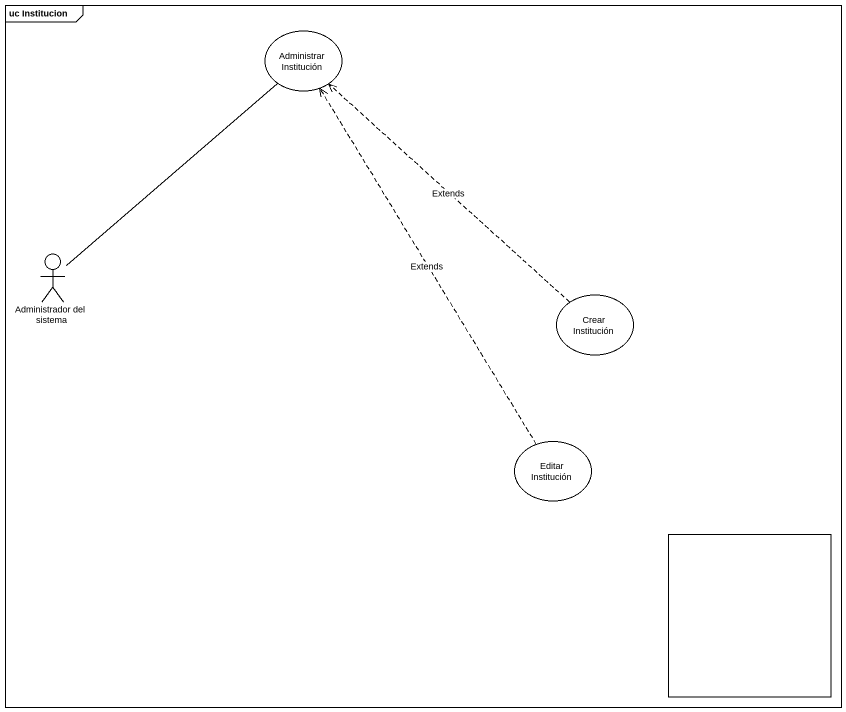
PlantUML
@startuml
mainframe uc Institucion
usecase "Administrar Institución" as Administrar_Institución
actor "Administrador del sistema" as Administrador_del_sistema
usecase "Crear Institución" as Crear_Institución
usecase "Editar Institución" as Editar_Institución
rectangle " " as rectangle1
Administrador_del_sistema -up- Administrar_Institución
Crear_Institución .up.> Administrar_Institución : Extends
Editar_Institución .up.> Administrar_Institución : Extends
@enduml
